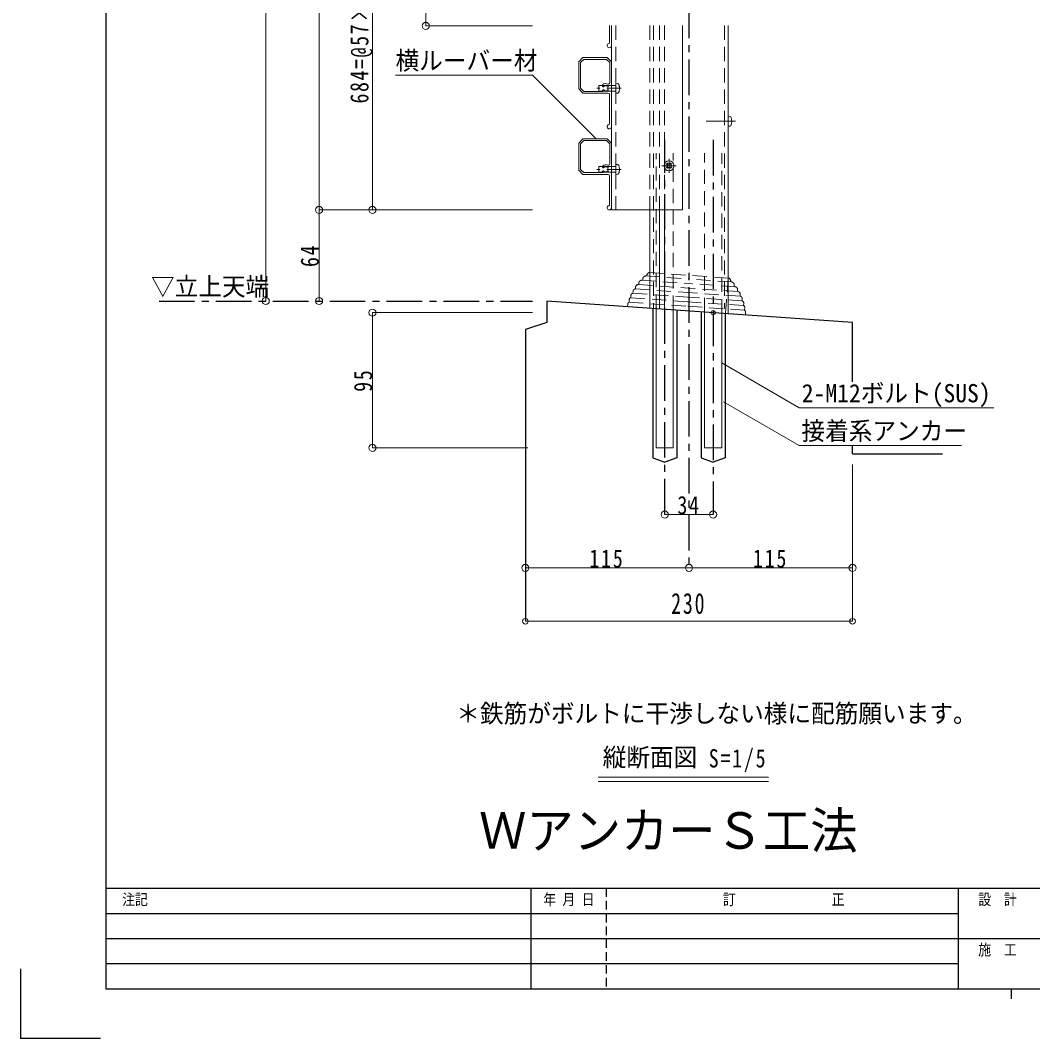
# Model space of a CAD drawing. Units: millimetres at full size, sheet at 1:5. Extents: x -1050 to 1050, y -742 to 742.
# Drawn here: x -1050 to -338, y -742 to -27 of the extents above; entities that cross this region are included whole.
import ezdxf
from ezdxf.enums import TextEntityAlignment as Align

# ---------------------------------------------------------------- set-up
doc = ezdxf.new("R2010")
doc.units = ezdxf.units.MM
doc.header["$LTSCALE"] = 5
for name, pattern in [('CHAIN1', [8, 5, -1, 1, -1]), ('DASHED1', [1.8, 1.2, -0.6]), ('DASHED2', [3, 2, -1])]:
    doc.linetypes.add(name, pattern=pattern)
for name, color, linetype in [('0-0_通り芯', 7, 'CHAIN1'), ('0-1_躯体', 134, 'Continuous'), ('1-4_印刷位置ライン', 7, 'Continuous'), ('1-5_図枠1_1', 7, 'Continuous')]:
    doc.layers.add(name, color=color, linetype=linetype)
for name, color, linetype, lineweight in [('0-3_寸法', 54, 'Continuous', 20), ('0-4_手摺部材', 92, 'Continuous', 20), ('0-6_パネル', 4, 'Continuous', 20), ('0-9_文字', 3, 'Continuous', 20), ('0-A_支柱', 6, 'Continuous', 20), ('0-B_足元', 4, 'Continuous', 20)]:
    doc.layers.add(name, color=color, linetype=linetype, lineweight=lineweight)
doc.styles.add('ＭＳ ゴシック', font='')
doc.styles.add('ＭＳ 明朝', font='')
doc.styles.get('ＭＳ ゴシック').set_extended_font_data('MS Gothic')
doc.styles.get('ＭＳ 明朝').set_extended_font_data('MS Mincho')

# ---------------------------------------------------------------- blocks, each defined once
blk = doc.blocks.new('dimension_origin')
at = {"color": 0, "linetype": 'Continuous', "lineweight": -2}
blk.add_circle((0, 0), 1.25, dxfattribs=at)

msp = doc.modelspace()

# ---------------------------------------------------------------- linework, layer by layer
at = {"layer": '0-0_通り芯'}
for p, q in [((-580, 505.456), (-580, -411.793)), ((-597, -374.293), (-597, -111.032)), ((-563, -111.032), (-563, -374.293)), ((-952.5, -224.293), (-690, -224.293))]:
    msp.add_line(p, q, dxfattribs=at)
at = {"layer": '0-1_躯体'}
for p, q in [((-465, -239.293), (-680, -224.293)), ((-680, -224.293), (-680, -239.293)), ((-605.5, -229.491), (-605.5, -334.508)), ((-588.5, -230.677), (-588.5, -334.508)), ((-571.5, -231.863), (-571.5, -334.508)), ((-554.5, -233.049), (-554.5, -334.508)), ((-680, -239.293), (-695, -244.293)), ((-465, -281.049), (-465, -239.293)), ((-695, -244.293), (-695, -449.293)), ((-465, -331.61), (-465, -326.363)), ((-605.5, -334.508), (-597, -337.456)), ((-588.5, -334.508), (-597, -337.456)), ((-571.5, -334.508), (-563, -337.456)), ((-554.5, -334.508), (-563, -337.456)), ((-465, -331.61), (-401.854, -331.61))]:
    msp.add_line(p, q, dxfattribs=at)
at = {"layer": '0-3_寸法'}
for p, q in [((-877.5, 495), (-877.5, -224.293)), ((-840, -160.293), (-840, 133)), ((-802.5, -160.293), (-802.5, 83)), ((-765, -31), (-765, 19)), ((-690, -31), (-765, -31)), ((-840, -224.293), (-840, -160.293)), ((-690, -160.293), (-840, -160.293)), ((-802.5, -327.456), (-802.5, -232.456)), ((-802.5, -232.456), (-690, -232.456)), ((-802.5, -327.456), (-693.199, -327.456)), ((-465, -339.11), (-465, -449.293)), ((-597, -374.293), (-563, -374.293)), ((-695, -411.793), (-580, -411.793)), ((-580, -411.793), (-465, -411.793)), ((-695, -449.293), (-465, -449.293))]:
    msp.add_line(p, q, dxfattribs=at)
msp.add_circle((-563, -232.456), 1.5, dxfattribs=at)
at = {"layer": '0-4_手摺部材', "linetype": 'DASHED2'}
for p, q in [((-631.5, -30.713), (-631.5, -160.293)), ((-630.344, -71.427), (-631.463, -71.329)), ((-631.463, -78.329), (-631.463, -71.329)), ((-627.642, -74.829), (-644.808, -74.829)), ((-643.463, -76.829), (-643.463, -72.829)), ((-630.344, -78.232), (-631.463, -78.329)), ((-630.344, -128.427), (-631.463, -128.329)), ((-631.463, -135.329), (-631.463, -128.329)), ((-627.642, -131.829), (-644.808, -131.829)), ((-643.463, -133.829), (-643.463, -129.829)), ((-630.344, -135.232), (-631.463, -135.329))]:
    msp.add_line(p, q, dxfattribs=at)
at = {"layer": '0-4_手摺部材'}
for p, q in [((-584.5, -30.713), (-584.5, -160.293)), ((-634.5, -160.293), (-634.5, -43.885)), ((-595.196, -128.747), (-595.766, -128.157)), ((-595.196, -128.747), (-594.997, -129.293)), ((-594.545, -128.097), (-595.136, -127.527)), ((-594.545, -128.097), (-594, -128.296)), ((-593.455, -128.097), (-594, -128.296)), ((-593.455, -128.097), (-592.864, -127.527)), ((-592.805, -128.747), (-593.003, -129.293)), ((-592.805, -128.747), (-592.234, -128.157)), ((-595.196, -129.838), (-595.766, -130.429)), ((-595.196, -129.838), (-594.997, -129.293)), ((-594.545, -130.488), (-595.136, -131.059)), ((-594.545, -130.488), (-594, -130.29)), ((-593.455, -130.488), (-594, -130.29)), ((-593.455, -130.488), (-592.864, -131.059)), ((-592.805, -129.838), (-593.003, -129.293)), ((-592.805, -129.837), (-592.234, -130.429)), ((-634.5, -160.293), (-584.5, -160.293))]:
    msp.add_line(p, q, dxfattribs=at)
at = {"layer": '0-4_手摺部材', "linetype": 'CHAIN1'}
for p, q in [((-594, -124.293), (-594, -134.293)), ((-589, -129.293), (-599, -129.293))]:
    msp.add_line(p, q, dxfattribs=at)
at = {"layer": '0-4_手摺部材', "linetype": 'DASHED2'}
for points in [[(-631.463, -72.829), (-634.663, -72.829), (-643.463, -72.829)], [(-631.463, -76.829), (-634.663, -76.829), (-643.463, -76.829)], [(-631.463, -129.829), (-634.663, -129.829), (-643.463, -129.829)], [(-631.463, -133.829), (-634.663, -133.829), (-643.463, -133.829)]]:
    msp.add_lwpolyline(points, dxfattribs=at)
at = {"layer": '0-4_手摺部材'}
msp.add_circle((-594, -129.293), 3.5, dxfattribs=at)
at = {"layer": '0-4_手摺部材', "linetype": 'DASHED2'}
for centre, radius, start, end in [((-630.457, -72.722), 1.3, 15.88085, 85), ((-630.457, -76.936), 1.3, 275, 344.11915), ((-637.863, -74.829), 9, 344.11915, 15.88085), ((-630.457, -129.722), 1.3, 15.88085, 85), ((-630.457, -133.936), 1.3, 275, 344.11915), ((-637.863, -131.829), 9, 344.11915, 15.88085)]:
    msp.add_arc(centre, radius, start, end, dxfattribs=at)
at = {"layer": '0-4_手摺部材'}
for start, end in [(122.7575, 147.2425), (32.7575, 57.2425), (212.7575, 237.2425), (302.7575, 327.25393)]:
    msp.add_arc((-594, -129.293), 2.1, start, end, dxfattribs=at)
at = {"layer": '0-6_パネル'}
for p, q in [((-635.8, -30.713), (-635.8, -42.816)), ((-634.5, -30.713), (-634.5, -80.489)), ((-634.5, -30.713), (-634.5, -44.793)), ((-656.3, -56.79), (-654.003, -54.493)), ((-656.3, -74.796), (-656.3, -56.79)), ((-654.003, -54.493), (-637.997, -54.493)), ((-654.003, -77.093), (-656.3, -74.796)), ((-640.7, -77.093), (-654.003, -77.093)), ((-640.7, -73.231), (-640.7, -72.631)), ((-640.7, -77.093), (-640.7, -76.355)), ((-635.8, -79.293), (-635.8, -99.816)), ((-656.3, -113.79), (-654.003, -111.493)), ((-656.3, -131.796), (-656.3, -113.79)), ((-654.003, -111.493), (-637.997, -111.493)), ((-654.003, -134.093), (-656.3, -131.796)), ((-640.7, -134.093), (-654.003, -134.093)), ((-640.7, -130.231), (-640.7, -129.631)), ((-640.7, -134.093), (-640.7, -133.355)), ((-635.8, -136.293), (-635.8, -156.816))]:
    msp.add_line(p, q, dxfattribs=at)
for points in [[(-636.8, -78.293), (-654.5, -78.293), (-657.5, -75.293), (-657.5, -56.293), (-654.5, -53.293), (-637.5, -53.293), (-634.5, -56.293)], [(-637.997, -54.493), (-635.7, -56.79), (-635.7, -70.943)], [(-636.8, -135.293), (-654.5, -135.293), (-657.5, -132.293), (-657.5, -113.293), (-654.5, -110.293), (-637.5, -110.293), (-634.5, -113.293), (-634.5, -158.793)], [(-637.997, -111.493), (-635.7, -113.79), (-635.7, -127.943)]]:
    msp.add_lwpolyline(points, dxfattribs=at)
for centre, radius, start, end in [((-636.3, -42.816), 0.5, 278.62693, 360), ((-636, -44.793), 1.5, 98.62693, 360), ((-636.7, -70.943), 1, 244.94238, 360), ((-640.2, -72.631), 0.5, 128.18348, 180), ((-640.195, -73.231), 0.505, 180, 317.34766), ((-640.195, -76.355), 0.505, 42.65234, 180), ((-638.5, -74.793), 3.25, 64.94238, 128.18348), ((-638.5, -74.793), 1.8, 60.96711, 137.34766), ((-638.5, -74.793), 1.8, 222.65234, 299.03289), ((-637.227, -73.52), 0.5, 307.01644, 142.98356), ((-637.227, -76.066), 0.5, 217.01644, 52.98356), ((-638.5, -74.793), 1.8, 330.96711, 29.03289), ((-636.8, -79.293), 1, 0, 90), ((-636.3, -99.816), 0.5, 278.62693, 360), ((-636, -101.793), 1.5, 98.62693, 360), ((-638.5, -131.793), 3.25, 64.94238, 128.18348), ((-636.7, -127.943), 1, 244.94238, 360), ((-640.2, -129.631), 0.5, 128.18348, 180), ((-640.195, -130.231), 0.505, 180, 317.34766), ((-640.195, -133.355), 0.505, 42.65234, 180), ((-638.5, -131.793), 1.8, 60.96711, 137.34766), ((-638.5, -131.793), 1.8, 222.65234, 299.03289), ((-637.227, -130.52), 0.5, 307.01644, 142.98356), ((-637.227, -133.066), 0.5, 217.01644, 52.98356), ((-638.5, -131.793), 1.8, 330.96711, 29.03289), ((-636.8, -136.293), 1, 0, 90), ((-636, -158.793), 1.5, 98.62693, 360), ((-636.3, -156.816), 0.5, 278.62693, 360)]:
    msp.add_arc(centre, radius, start, end, dxfattribs=at)
at = {"layer": '0-9_文字'}
for p, q in [((-524.014, -558.793), (-643.767, -558.793)), ((-524.014, -561.793), (-643.767, -561.793))]:
    msp.add_line(p, q, dxfattribs=at)
for points in [[(-645.299, -110.293), (-690, -65.592), (-786.25, -65.592)], [(-557, -267.827), (-502.5, -299.293), (-365.712, -299.293)], [(-555.77, -295.056), (-502.5, -325.812), (-388.431, -325.812)]]:
    msp.add_lwpolyline(points, dxfattribs=at)
at = {"layer": '0-A_支柱', "linetype": 'DASHED2'}
for p, q in [((-607.5, -30.713), (-607.5, -160.293)), ((-600.7, -30.713), (-600.7, -160.293)), ((-597.2, -30.713), (-597.2, -160.293))]:
    msp.add_line(p, q, dxfattribs=at)
at = {"layer": '0-A_支柱'}
for p, q in [((-552.5, -30.713), (-552.5, -233.188)), ((-607.5, -160.293), (-607.5, -229.351)), ((-600.7, -160.293), (-600.7, -229.825)), ((-597.2, -160.293), (-597.2, -230.07))]:
    msp.add_line(p, q, dxfattribs=at)
at = {"layer": '0-B_足元', "linetype": 'DASHED2'}
for p, q in [((-605, -30.713), (-605, -229.525)), ((-555, -30.713), (-555, -229.525)), ((-603, -229.665), (-603, -120.293)), ((-591, -230.502), (-591, -120.293)), ((-569, -232.037), (-569, -120.293)), ((-557, -232.874), (-557, -120.293)), ((-610.464, -206.69), (-580.148, -208.805)), ((-609.535, -206.153), (-609.576, -206.752)), ((-607.4, -204.297), (-579.967, -206.211)), ((-552.534, -208.125), (-579.967, -206.211)), ((-617.505, -214.524), (-617.595, -215.816)), ((-615.569, -212.746), (-580.593, -215.186)), ((-615.229, -211.563), (-615.313, -212.764)), ((-613.265, -209.702), (-580.371, -211.997)), ((-612.419, -208.558), (-612.502, -209.756)), ((-547.477, -214.292), (-580.371, -211.997)), ((-549.832, -210.92), (-580.148, -208.805)), ((-554.274, -233.064), (-552.534, -208.125)), ((-550.678, -210.259), (-550.72, -210.858)), ((-548.156, -213.042), (-548.239, -214.239)), ((-620.803, -220.349), (-620.919, -222.001)), ((-619.325, -217.461), (-619.423, -218.869)), ((-619.423, -218.869), (-581.037, -221.547)), ((-617.595, -215.816), (-580.816, -218.382)), ((-542.651, -224.225), (-581.037, -221.547)), ((-544.037, -220.948), (-580.816, -218.382)), ((-545.618, -217.626), (-580.593, -215.186)), ((-545.79, -216.408), (-545.873, -217.608)), ((-543.947, -219.655), (-544.037, -220.948)), ((-622.972, -226.341), (-623.106, -228.262)), ((-621.979, -223.086), (-622.121, -225.124)), ((-622.121, -225.124), (-581.484, -227.959)), ((-620.918, -221.999), (-580.818, -224.797)), ((-540.847, -230.794), (-581.484, -227.959)), ((-541.605, -227.533), (-580.818, -224.797)), ((-542.552, -222.817), (-542.651, -224.225)), ((-541.49, -225.882), (-541.605, -227.535)), ((-540.705, -228.756), (-540.847, -230.794)), ((-540.173, -232.117), (-540.308, -234.039))]:
    msp.add_line(p, q, dxfattribs=at)
at = {"layer": '0-B_足元', "linetype": 'CHAIN1'}
msp.add_line((-547.28, -98.028), (-567.895, -98.028), dxfattribs=at)
at = {"layer": '0-B_足元'}
for p, q in [((-551.381, -94.626), (-552.5, -94.528)), ((-552.5, -94.528), (-552.5, -101.528)), ((-551.381, -101.43), (-552.5, -101.528)), ((-603, -327.456), (-603, -229.665)), ((-591, -230.502), (-591, -327.456)), ((-569, -232.037), (-569, -327.456)), ((-557, -327.456), (-557, -232.874)), ((-591, -327.456), (-603, -327.456)), ((-569, -327.456), (-557, -327.456))]:
    msp.add_line(p, q, dxfattribs=at)
for centre, radius, start, end in [((-551.494, -95.921), 1.3, 15.88085, 85), ((-558.9, -98.028), 9, 344.11915, 15.88085), ((-551.494, -100.135), 1.3, 275, 344.11915)]:
    msp.add_arc(centre, radius, start, end, dxfattribs=at)
at = {"layer": '0-B_足元', "linetype": 'DASHED2'}
for centre, radius, start, end in [((-610.381, -208.744), 2.047, 82.57055, 174.80551), ((-607.54, -206.292), 2, 86.0092, 176.0092), ((-615.645, -214.606), 1.862, 87.65395, 177.4482), ((-613.277, -211.657), 1.954, 82.57988, 177.26443), ((-552.673, -210.12), 2, 356.0092, 86.0092), ((-550.2, -212.942), 2.047, 357.21289, 89.44786), ((-547.736, -216.229), 1.954, 354.75397, 89.43853), ((-619.323, -220.346), 1.48, 93.88465, 180.12141), ((-617.664, -217.475), 1.661, 87.63195, 179.49983), ((-545.801, -219.479), 1.862, 354.57021, 84.36446), ((-544.199, -222.601), 1.661, 352.51857, 84.38645), ((-621.522, -226.449), 1.455, 114.34545, 175.71976), ((-620.772, -223.202), 1.212, 96.93022, 174.47063), ((-542.955, -225.674), 1.48, 351.897, 78.13375), ((-541.917, -228.704), 1.212, 357.54777, 75.08818), ((-541.625, -232.023), 1.455, 356.29864, 57.67295)]:
    msp.add_arc(centre, radius, start, end, dxfattribs=at)
at = {"layer": '1-4_印刷位置ライン'}
for p in [(-1050, -693.374), (-993.722, -742.5)]:
    msp.add_line(p, (-1050, -742.5), dxfattribs=at)
at = {"layer": '1-5_図枠1_1'}
for p, q in [((-990, -636.793), (990, -636.793)), ((-691.162, -636.793), (-691.162, -707.5)), ((-390.657, -636.793), (-390.657, -707.5)), ((-990, -654.47), (-390.657, -654.47)), ((-990, -672.146), (-37.121, -672.146)), ((-990, -689.823), (-390.657, -689.823)), ((-353.535, -707.5), (-353.535, -714.571))]:
    msp.add_line(p, q, dxfattribs=at)
at = {"layer": '1-5_図枠1_1', "linetype": 'DASHED1'}
msp.add_line((-638.131, -636.793), (-638.131, -707.5), dxfattribs=at)
msp.add_line((-638.131, -636.793), (-638.131, -707.5), dxfattribs=at)
at = {"layer": '1-5_図枠1_1'}
msp.add_lwpolyline([(-990, 682.5), (-990, -707.5), (990, -707.5)], dxfattribs=at)

# ---------------------------------------------------------------- block references
at = {"layer": '0-3_寸法'}
for p, xscale, yscale, rotation in [((-765, -31), 2, 2, 270), ((-840, -160.293), 2, 2, 90), ((-840, -160.293), 2, 2, 270), ((-802.5, -160.293), 2, 2, 270), ((-877.5, -224.293), 2, 2, 270), ((-840, -224.293), 2, 2, 270), ((-802.5, -232.456), 2, 2, 90), ((-802.5, -327.456), 2, 2, 270), ((-597, -374.293), 2, 2, 180), ((-695, -411.793), 2, 2, 180), ((-580, -411.793), 2, 2, 180), ((-695, -449.293), 1.6, 1.6, 180)]:
    msp.add_blockref('dimension_origin', p, dxfattribs=dict(at, xscale=xscale, yscale=yscale, rotation=rotation))
for p, xscale, yscale in [((-563, -374.293), 2, 2), ((-580, -411.793), 2, 2), ((-465, -411.793), 2, 2), ((-465, -449.293), 1.6, 1.6)]:
    msp.add_blockref('dimension_origin', p, dxfattribs=dict(at, xscale=xscale, yscale=yscale))

# ---------------------------------------------------------------- texts
at = {"layer": '0-3_寸法', "char_height": 12.83, "attachment_point": 7, "rotation": 90, "style": 'ＭＳ ゴシック'}
for s, insert in [('\\T1.16;\\W0.8;684=@57×12', (-802.5, -85.521)), ('\\T1.17;\\W0.8;64', (-840, -200.418)), ('\\T1.17;\\W0.8;95', (-802.5, -288.081))]:
    msp.add_mtext(s, dxfattribs=dict(at, insert=insert))
at = {"layer": '0-3_寸法', "attachment_point": 7, "style": 'ＭＳ ゴシック'}
for s, insert, char_height in [('\\T1.17;\\W0.8;34', (-588.125, -374.293), 12.83), ('\\T1.18;\\W0.8;115', (-650, -411.793), 12.83), ('\\T1.18;\\W0.8;115', (-535, -411.793), 12.83), ('\\T1.18;\\W0.7;230', (-592.5, -444.293), 14.66)]:
    msp.add_mtext(s, dxfattribs=dict(at, insert=insert, char_height=char_height))
at = {"layer": '0-9_文字', "style": 'ＭＳ ゴシック', "width": 0.95}
for s, height, p in [('横ルーバー材', 12.83, (-786.25, -65.592)), ('▽立上天端', 12.83, (-958.163, -224.293)), ('2-M12ボルト(SUS)', 12.83, (-500.712, -299.293)), ('接着系アンカー', 12.83, (-500.931, -325.812)), ('＊鉄筋がボルトに干渉しない様に配筋願います。', 12.83, (-743.55, -524.293)), ('縦断面図', 12.83, (-640.701, -555.106)), ('ＷアンカーＳ工法', 25.66, (-727.5, -616.793))]:
    msp.add_text(s, height=height, dxfattribs=at).set_placement(p, align=Align.BOTTOM_LEFT)
at = {"layer": '0-9_文字', "insert": (-566.097, -555.106), "char_height": 12.83, "attachment_point": 7, "style": 'ＭＳ ゴシック'}
msp.add_mtext('\\T1.18;\\W0.8;S=1/5', dxfattribs=at)
at = {"layer": '1-5_図枠1_1', "style": 'ＭＳ 明朝', "width": 0.85}
for s, p in [('注記', (-978.418, -650.934)), ('年 月 日', (-682.419, -650.934)), ('訂               正', (-556.108, -650.934)), ('  設  計', (-385.607, -650.934)), ('  施  工', (-385.607, -686.288))]:
    msp.add_text(s, height=7.776, dxfattribs=at).set_placement(p, align=Align.BOTTOM_LEFT)

doc.saveas('drawing.dxf')
